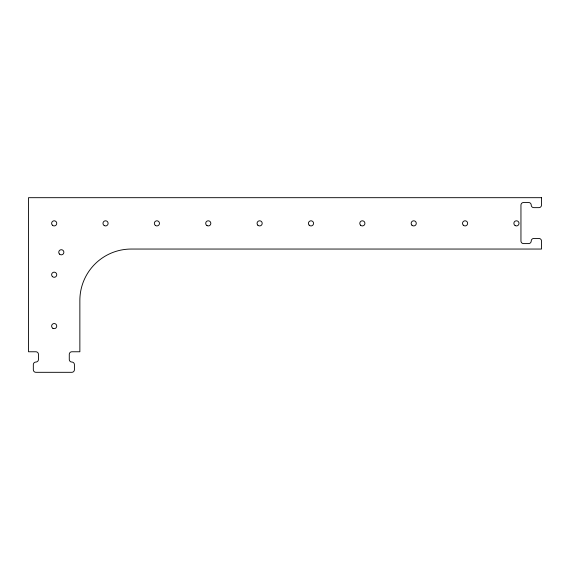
<?xml version="1.0" encoding="UTF-8"?>
<svg xmlns="http://www.w3.org/2000/svg" width="570" height="570" viewBox="0 0 570 570"><rect width="100%" height="100%" fill="white"/><g stroke="black" fill="none" stroke-linecap="round" stroke-linejoin="round"><path stroke-width="0.85" d="M541.5 197.683L28.5 197.683L28.5 351.768L35.889 351.768A2.565 2.565 0 0 1 38.461 354.341L38.461 359.478A2.565 2.565 0 0 1 35.889 362.043A2.565 2.565 0 0 0 33.324 364.615L33.324 369.752A2.565 2.565 0 0 0 35.889 372.317L71.849 372.317A2.565 2.565 0 0 0 74.413 369.752L74.413 364.615A2.565 2.565 0 0 0 71.849 362.043A2.565 2.565 0 0 1 69.276 359.478L69.276 354.341A2.565 2.565 0 0 1 71.849 351.768L79.864 351.768L79.864 300.411A51.364 51.364 0 0 1 131.228 249.047L541.5 249.047L541.5 241.032A2.565 2.565 0 0 0 538.935 238.46L533.798 238.46A2.565 2.565 0 0 0 531.226 241.032A2.565 2.565 0 0 1 528.661 243.597L523.524 243.597A2.565 2.565 0 0 1 520.952 241.032L520.952 205.072A2.565 2.565 0 0 1 523.524 202.507L528.661 202.507A2.565 2.565 0 0 1 531.226 205.072A2.565 2.565 0 0 0 533.798 207.644L538.935 207.644A2.565 2.565 0 0 0 541.5 205.072L541.5 197.683M257.818 225.179A2.565 2.565 0 0 0 262.115 224.031A2.565 2.565 0 0 0 258.965 220.882A2.565 2.565 0 0 0 257.818 225.179M52.369 225.179A2.565 2.565 0 0 0 56.665 224.031A2.565 2.565 0 0 0 53.516 220.882A2.565 2.565 0 0 0 52.369 225.179M463.268 225.179A2.565 2.565 0 0 0 467.564 224.031A2.565 2.565 0 0 0 464.415 220.882A2.565 2.565 0 0 0 463.268 225.179M411.903 225.179A2.565 2.565 0 0 0 416.2 224.031A2.565 2.565 0 0 0 413.058 220.882A2.565 2.565 0 0 0 411.903 225.179M52.369 276.543A2.565 2.565 0 0 0 56.665 275.395A2.565 2.565 0 0 0 53.516 272.246A2.565 2.565 0 0 0 52.369 276.543M309.175 225.179A2.565 2.565 0 0 0 313.479 224.031A2.565 2.565 0 0 0 310.329 220.882A2.565 2.565 0 0 0 309.175 225.179M206.988 225.592A2.565 2.565 0 0 0 210.836 223.362A2.565 2.565 0 0 0 206.988 221.139A2.565 2.565 0 0 0 206.988 225.592M104.26 225.592A2.565 2.565 0 0 0 108.115 223.362A2.565 2.565 0 0 0 104.26 221.139A2.565 2.565 0 0 0 104.26 225.592M515.159 225.592A2.565 2.565 0 0 0 519.014 223.362A2.565 2.565 0 0 0 515.159 221.139A2.565 2.565 0 0 0 515.159 225.592M360.539 225.179A2.565 2.565 0 0 0 364.836 224.031A2.565 2.565 0 0 0 361.694 220.882A2.565 2.565 0 0 0 360.539 225.179M155.624 225.592A2.565 2.565 0 0 0 159.472 223.362A2.565 2.565 0 0 0 155.624 221.139A2.565 2.565 0 0 0 155.624 225.592M52.896 328.313A2.565 2.565 0 0 0 56.751 326.09A2.565 2.565 0 0 0 52.896 323.867A2.565 2.565 0 0 0 52.896 328.313M59.494 254.092A2.565 2.565 0 0 0 63.79 252.938A2.565 2.565 0 0 0 60.641 249.795A2.565 2.565 0 0 0 59.494 254.092"/></g></svg>
